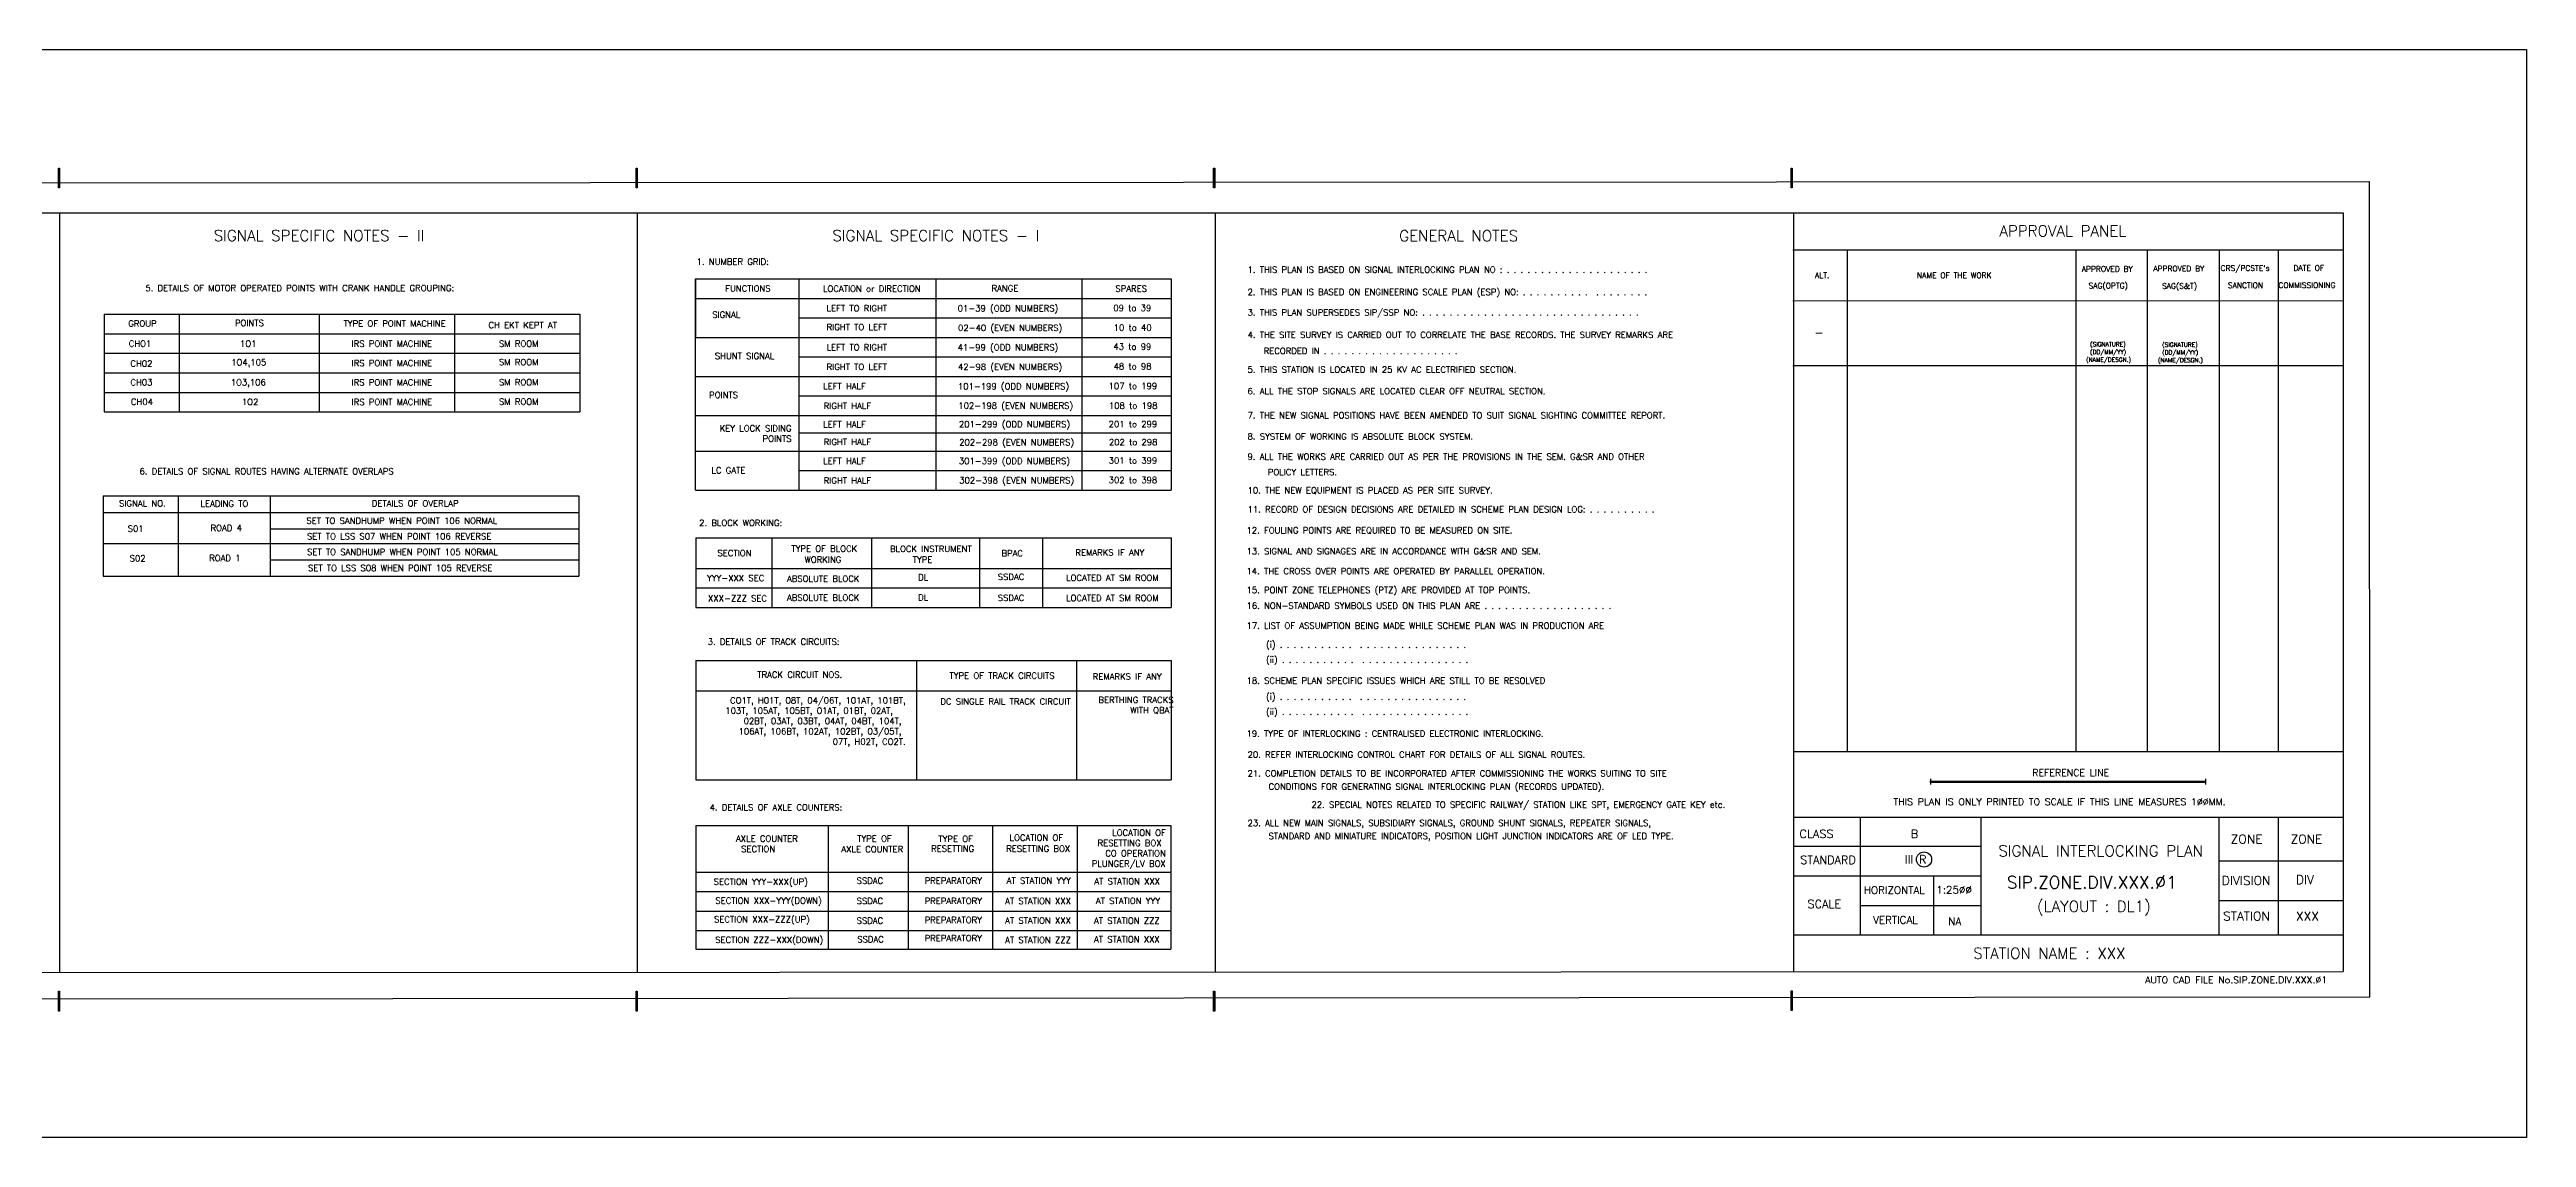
# Model space of a CAD drawing. Extents: x -19438 to 6205, y 191 to 9671.
# Drawn here: x -18295 to -17619, y 9374 to 9671 of the extents above; entities that cross this region are included whole.
import ezdxf
from ezdxf.enums import TextEntityAlignment as Align

# ---------------------------------------------------------------- set-up
doc = ezdxf.new("R2010")
doc.units = 0
doc.header["$LTSCALE"] = 0.5
doc.layers.get('0').update_dxf_attribs({"linetype": 'CONTINUOUS'})
doc.layers.add('CHAINAGE', color=250, linetype='CONTINUOUS')
doc.styles.add('ROMANS', font='ROMANS.shx')

msp = doc.modelspace()

# ---------------------------------------------------------------- hatches: boundary and pattern name
h = msp.add_hatch(color=256)
h.dxf.hatch_style = 1
h.paths.add_polyline_path([(-18291.9218, 9638.6384), (-18292.2089, 9638.6384), (-18292.2089, 9633.2138), (-18291.9218, 9633.2138)])
h = msp.add_hatch(color=256)
h.dxf.hatch_style = 1
h.paths.add_polyline_path([(-18134.4337, 9638.6384), (-18134.7208, 9638.6384), (-18134.7208, 9633.2138), (-18134.4337, 9633.2138)])
h = msp.add_hatch(color=256)
h.dxf.hatch_style = 1
h.paths.add_polyline_path([(-17976.9677, 9638.6384), (-17977.2548, 9638.6384), (-17977.2548, 9633.2138), (-17976.9677, 9633.2138)])
h = msp.add_hatch(color=256)
h.dxf.hatch_style = 1
h.paths.add_polyline_path([(-17819.524, 9638.6384), (-17819.8111, 9638.6384), (-17819.8111, 9633.2138), (-17819.524, 9633.2138)])
h = msp.add_hatch(color=256)
h.dxf.hatch_style = 1
h.paths.add_polyline_path([(-17706.8453, 9471.3954), (-17781.8325, 9471.3954), (-17781.8325, 9470.9847), (-17706.8453, 9470.9847)])
h = msp.add_hatch(color=256)
h.dxf.hatch_style = 1
h.paths.add_polyline_path([(-18291.9218, 9414.0552), (-18292.2089, 9414.0552), (-18292.2089, 9408.6306), (-18291.9218, 9408.6306)])
h = msp.add_hatch(color=256)
h.dxf.hatch_style = 1
h.paths.add_polyline_path([(-18134.4337, 9414.0552), (-18134.7208, 9414.0552), (-18134.7208, 9408.6306), (-18134.4337, 9408.6306)])
h = msp.add_hatch(color=256)
h.dxf.hatch_style = 1
h.paths.add_polyline_path([(-17976.9677, 9414.0552), (-17977.2548, 9414.0552), (-17977.2548, 9408.6306), (-17976.9677, 9408.6306)])
h = msp.add_hatch(color=256)
h.dxf.hatch_style = 1
h.paths.add_polyline_path([(-17819.524, 9414.1893), (-17819.8111, 9414.1893), (-17819.8111, 9408.7648), (-17819.524, 9408.7648)])

# ---------------------------------------------------------------- linework, layer by layer
for p, q in [((-19394.8511, 9634.0572), (-17662.1127, 9634.9602)), ((-17661.9968, 9412.5552), (-17662.1127, 9634.9602)), ((-17669.1788, 9626.3272), (-19368.7605, 9626.3272)), ((-18291.8973, 9626.3272), (-18291.8973, 9419.2173)), ((-18291.8973, 9626.3272), (-18291.8973, 9419.2173)), ((-18134.3932, 9626.3272), (-18134.3932, 9419.217)), ((-17976.8391, 9626.3272), (-17976.8391, 9419.2988)), ((-17819.1655, 9626.3272), (-17819.1655, 9419.3807)), ((-17669.1788, 9419.4876), (-17669.1788, 9626.3272)), ((-17669.1788, 9419.4637), (-17669.1788, 9626.3272)), ((-17819.3189, 9616.3822), (-17669.3322, 9616.3822)), ((-17804.5703, 9616.3822), (-17804.5703, 9479.4132)), ((-17760.7743, 9616.3822), (-17718.4478, 9616.3822)), ((-17742.1829, 9616.3822), (-17742.1829, 9479.4147)), ((-17722.7654, 9616.3822), (-17722.7654, 9479.4148)), ((-17703.1531, 9616.3822), (-17703.1531, 9479.4148)), ((-17687.0026, 9616.3822), (-17687.0026, 9479.4149)), ((-18118.4865, 9608.402), (-17988.8347, 9608.402)), ((-18118.4865, 9550.7713), (-18118.4865, 9608.402)), ((-18118.4865, 9608.402), (-18118.4865, 9592.441)), ((-18118.4238, 9603.0817), (-17988.8347, 9603.0817)), ((-18090.3092, 9608.402), (-18090.3092, 9550.7713)), ((-18053.0298, 9608.402), (-18053.0298, 9550.7713)), ((-18053.0298, 9608.2182), (-18053.0298, 9592.2572)), ((-18013.1854, 9608.3987), (-18013.1854, 9550.7713)), ((-17988.8347, 9608.402), (-17988.8347, 9550.7713)), ((-18279.7412, 9598.7506), (-18150.0688, 9598.7506)), ((-18279.7412, 9598.7506), (-18279.7412, 9572.1048)), ((-18259.261, 9598.7506), (-18259.261, 9572.1048)), ((-18221.1681, 9598.7506), (-18221.1681, 9572.1048)), ((-18184.2114, 9598.7506), (-18184.2114, 9572.1048)), ((-18150.0688, 9598.7506), (-18150.0688, 9572.1048)), ((-18090.3092, 9597.7614), (-17988.8347, 9597.7614)), ((-17819.3189, 9602.5375), (-17669.3322, 9602.4021)), ((-18279.7412, 9593.4302), (-18185.9897, 9593.4302)), ((-18279.7412, 9593.4302), (-18150.0688, 9593.4302)), ((-18118.4238, 9592.441), (-17988.8347, 9592.441)), ((-18279.7412, 9588.1099), (-18150.0688, 9588.1099)), ((-18279.7412, 9582.7896), (-18150.0688, 9582.7896)), ((-18090.3092, 9587.1207), (-17988.8347, 9587.1207)), ((-17819.3189, 9584.7838), (-17669.3322, 9584.7838)), ((-17760.7743, 9584.7838), (-17718.4478, 9584.7838)), ((-17718.4478, 9584.7838), (-17669.3322, 9584.7838)), ((-18279.7412, 9577.4252), (-18185.9897, 9577.4252)), ((-18279.7412, 9577.4252), (-18150.0688, 9577.4252)), ((-18118.4865, 9581.8004), (-17988.8347, 9581.8004)), ((-18090.3092, 9576.4801), (-17988.8347, 9576.4801)), ((-18279.7412, 9572.1048), (-18150.0688, 9572.1048)), ((-18118.4865, 9571.1598), (-17988.8347, 9571.1598)), ((-17988.8347, 9566.2859), (-18090.3092, 9566.2859)), ((-18118.4865, 9561.4119), (-17988.8347, 9561.4119)), ((-18090.3092, 9556.0916), (-17988.8347, 9556.0916)), ((-18280.0133, 9549.2242), (-18280.0133, 9527.3145)), ((-18280.0133, 9549.2242), (-18150.3409, 9549.2242)), ((-18259.5331, 9549.2242), (-18259.5331, 9527.3145)), ((-18234.4687, 9549.2242), (-18234.4687, 9527.3145)), ((-18150.3409, 9549.2242), (-18150.3409, 9527.3145)), ((-18118.4865, 9550.7713), (-17988.8347, 9550.7713)), ((-18280.0133, 9544.6482), (-18150.3409, 9544.6482)), ((-18280.0133, 9536.1779), (-18150.3409, 9536.1779)), ((-18280.0133, 9536.1779), (-18186.2618, 9536.1779)), ((-18234.4687, 9540.2061), (-18150.3409, 9540.2061)), ((-18118.4771, 9537.7293), (-18118.4771, 9518.7734)), ((-18118.4771, 9537.7293), (-17988.8047, 9537.7293)), ((-18097.7264, 9537.7293), (-18097.7264, 9518.7734)), ((-18070.5063, 9537.7293), (-18070.5063, 9518.7734)), ((-18041.1169, 9537.7293), (-18041.1169, 9518.7734)), ((-18023.9131, 9537.7293), (-18023.9131, 9518.7734)), ((-17988.8047, 9537.7293), (-17988.8047, 9518.7734)), ((-18234.4687, 9531.7462), (-18150.3409, 9531.7462)), ((-18118.4771, 9529.414), (-17988.8047, 9529.414)), ((-18280.0133, 9527.3145), (-18150.3409, 9527.3145)), ((-18118.4771, 9524.0937), (-18024.7255, 9524.0937)), ((-18118.4771, 9524.0937), (-17988.8047, 9524.0937)), ((-18118.4771, 9518.7734), (-17988.8047, 9518.7734)), ((-18118.4762, 9504.3016), (-18118.4762, 9471.7121)), ((-18118.4762, 9504.3016), (-17988.8038, 9504.3016)), ((-18058.2642, 9504.3016), (-18058.2642, 9471.7121)), ((-18014.6238, 9504.3016), (-18014.6238, 9471.7121)), ((-17988.8038, 9504.3016), (-17988.8038, 9471.7121)), ((-18118.4762, 9495.9863), (-17988.8038, 9495.9863)), ((-17819.1539, 9479.4145), (-17669.1672, 9479.4149)), ((-18118.4762, 9471.7121), (-17988.8038, 9471.7121)), ((-17781.8326, 9471.963), (-17781.8326, 9470.452)), ((-17706.8406, 9471.963), (-17706.8406, 9470.452)), ((-17819.1655, 9461.5052), (-17669.1788, 9461.5052)), ((-17800.8575, 9429.4608), (-17800.8575, 9461.5052)), ((-17768.098, 9461.5052), (-17768.0978, 9429.4608)), ((-17703.1646, 9461.5052), (-17703.1642, 9429.4608)), ((-17703.1646, 9461.5052), (-17703.1642, 9429.4608)), ((-17703.1646, 9461.5052), (-17703.1646, 9429.4608)), ((-17687.0141, 9461.5052), (-17687.0141, 9429.4608)), ((-18118.4064, 9459.2852), (-18118.4064, 9425.4984)), ((-18118.4064, 9459.2852), (-17988.9148, 9459.2852)), ((-18082.3973, 9459.2852), (-18082.3973, 9425.4984)), ((-18060.5051, 9459.2852), (-18060.5051, 9425.4984)), ((-18037.5143, 9459.2852), (-18037.5143, 9425.4984)), ((-18014.4822, 9459.2852), (-18014.4822, 9425.4984)), ((-17988.9148, 9459.2852), (-17988.9148, 9425.4984)), ((-17819.1655, 9453.6584), (-17768.098, 9453.657)), ((-17703.1646, 9449.6571), (-17669.1788, 9449.6571)), ((-18118.4064, 9446.5767), (-17988.9148, 9446.5767)), ((-18118.4064, 9441.2564), (-18027.5304, 9441.2564)), ((-18118.4064, 9441.2564), (-17988.9148, 9441.2564)), ((-17819.1655, 9445.563), (-17768.098, 9445.5616)), ((-17780.999, 9445.5619), (-17780.999, 9429.4608)), ((-18118.4064, 9435.9361), (-17988.9148, 9435.9361)), ((-17800.8575, 9437.4079), (-17768.0979, 9437.4079)), ((-17703.1646, 9438.8382), (-17669.1788, 9438.8382)), ((-18118.4064, 9430.6158), (-17988.9148, 9430.6158)), ((-17819.1655, 9429.4608), (-17669.1788, 9429.4608)), ((-18118.4064, 9425.4984), (-17988.9148, 9425.4984)), ((-19368.7481, 9418.5772), (-17669.3322, 9419.4583)), ((-19368.7481, 9418.5772), (-17669.3322, 9419.4583)), ((-19394.8511, 9411.0783), (-17661.9968, 9412.5552))]:
    msp.add_line(p, q)
for points in [[(-18292.2089, 9638.6384), (-18291.9218, 9638.6384), (-18291.9218, 9633.2138), (-18292.2089, 9633.2138)], [(-18134.7208, 9638.6384), (-18134.4337, 9638.6384), (-18134.4337, 9633.2138), (-18134.7208, 9633.2138)], [(-17977.2548, 9638.6384), (-17976.9677, 9638.6384), (-17976.9677, 9633.2138), (-17977.2548, 9633.2138)], [(-17819.8111, 9638.6384), (-17819.524, 9638.6384), (-17819.524, 9633.2138), (-17819.8111, 9633.2138)], [(-17781.8325, 9471.3954), (-17706.8453, 9471.3954), (-17706.8453, 9470.9847), (-17781.8325, 9470.9847)], [(-18292.2089, 9414.0552), (-18291.9218, 9414.0552), (-18291.9218, 9408.6306), (-18292.2089, 9408.6306)], [(-18134.7208, 9414.0552), (-18134.4337, 9414.0552), (-18134.4337, 9408.6306), (-18134.7208, 9408.6306)], [(-17977.2548, 9414.0552), (-17976.9677, 9414.0552), (-17976.9677, 9408.6306), (-17977.2548, 9408.6306)], [(-17819.8111, 9414.1893), (-17819.524, 9414.1893), (-17819.524, 9408.7648), (-17819.8111, 9408.7648)]]:
    msp.add_lwpolyline(points, close=True)
msp.add_circle((-17783.5776, 9450.0062), 2.0664)
at = {"layer": 'CHAINAGE'}
msp.add_lwpolyline([(-17619.3301, 9374.1345), (-19437.5179, 9374.1345), (-19437.5179, 9671.0011), (-17619.3301, 9671.0011)], close=True, dxfattribs=at)

# ---------------------------------------------------------------- texts
at = {"style": 'ROMANS'}
for s, height, p in [('SIGNAL SPECIFIC NOTES - II', 3, (-18249.894, 9620.2313)), ('SIGNAL SPECIFIC NOTES - I', 3, (-18081.2131, 9620.2313)), ('GENERAL NOTES', 3, (-17926.656, 9620.1798)), ('APPROVAL PANEL', 3, (-17763.0159, 9621.5084)), ('1. THIS PLAN IS BASED ON SIGNAL INTERLOCKING PLAN NO : . . . . . . . . . . . . . . . . . . . . .', 1.6875, (-17967.9993, 9610.9278)), ('ALT.', 1.5, (-17813.3052, 9609.3663)), ('NAME OF THE WORK', 1.5, (-17785.4963, 9609.3663)), ('APPROVED BY', 1.5, (-17740.561, 9611.1309)), ('APPROVED BY', 1.5, (-17721.0552, 9611.2321)), ('CRS/PCSTE`s', 1.5, (-17702.7168, 9611.3432)), ('DATE OF ', 1.5, (-17682.864, 9611.3833)), ('2. THIS PLAN IS BASED ON ENGINEERING SCALE PLAN (ESP) NO: . . . . . . . . . .  . . . . . . . .', 1.6875, (-17968.0046, 9604.8303)), ('SAG(OPTG)', 1.5, (-17738.7242, 9606.5496)), ('SAG(S&T)', 1.5, (-17718.6952, 9606.4771)), ('SANCTION ', 1.5, (-17700.736, 9606.6601)), ('COMMISSIONING', 1.5, (-17686.949, 9606.6928)), ('3. THIS PLAN SUPERSEDES SIP/SSP NO: . . . . . . . . . . . . . . . . . . . . . . . . . . . . . . . . ', 1.6875, (-17967.9993, 9599.2497)), ('4. THE SITE SURVEY IS CARRIED OUT TO CORRELATE THE BASE RECORDS. THE SURVEY REMARKS ARE  ', 1.6875, (-17968.0046, 9593.1522)), ('RECORDED IN . . . . . . . . . . . . . . . . . . . . ', 1.6875, (-17963.6147, 9588.7676)), ('-', 2.25, (-17813.4973, 9593.794)), ('(SIGNATURE)', 1.161702, (-17738.3057, 9590.5765)), ('(SIGNATURE)', 1.161702, (-17718.6688, 9590.439)), ('5. THIS STATION IS LOCATED IN 25 KV AC ELECTRIFIED SECTION.', 1.6875, (-17967.9993, 9583.6757)), ('(NAME/DESGN.)', 1.161702, (-17739.3926, 9586.3742)), ('(DD/MM/YY)', 1.1617, (-17738.3057, 9588.4753)), ('(NAME/DESGN.)', 1.161702, (-17719.7821, 9586.2367)), ('(DD/MM/YY)', 1.1617, (-17718.6688, 9588.3379)), ('6. ALL THE STOP SIGNALS ARE LOCATED CLEAR OFF NEUTRAL SECTION.', 1.6875, (-17968.0046, 9577.7716)), ('7. THE NEW SIGNAL POSITIONS HAVE BEEN AMENDED TO SUIT SIGNAL SIGHTING COMMITTEE REPORT.', 1.6875, (-17968.0046, 9571.1579)), ('8. SYSTEM OF WORKING IS ABSOLUTE BLOCK SYSTEM.', 1.6875, (-17968.0046, 9565.4088)), ('9. ALL THE WORKS ARE CARRIED OUT AS PER THE PROVISIONS IN THE SEM. G&SR AND OTHER ', 1.6875, (-17968.0046, 9559.9263)), ('POLICY LETTERS.', 1.6875, (-17962.4844, 9555.6808)), ('10. THE NEW EQUIPMENT IS PLACED AS PER SITE SURVEY.', 1.6875, (-17968.0046, 9550.6984)), ('11. RECORD OF DESIGN DECISIONS ARE DETAILED IN SCHEME PLAN DESIGN LOG: . . . . . . . . . . ', 1.6875, (-17968.0046, 9545.5431)), ('12. FOULING POINTS ARE REQUIRED TO BE MEASURED ON SITE.', 1.6875, (-17968.305, 9539.8118)), ('13. SIGNAL AND SIGNAGES ARE IN ACCORDANCE WITH G&SR AND SEM. ', 1.6875, (-17968.305, 9534.106)), ('14. THE CROSS OVER POINTS ARE OPERATED BY PARALLEL OPERATION.', 1.6875, (-17968.2923, 9528.6651)), ('15. POINT ZONE TELEPHONES (PTZ) ARE PROVIDED AT TOP POINTS.', 1.6875, (-17968.2923, 9523.5099)), ('16. NON-STANDARD SYMBOLS USED ON THIS PLAN ARE . . . . . . . . . . . . . . . . . . .  ', 1.6875, (-17968.2923, 9519.2265)), ('17. LIST OF ASSUMPTION BEING MADE WHILE SCHEME PLAN WAS IN PRODUCTION ARE ', 1.6875, (-17968.2923, 9513.7856)), ('    (i) . . . . . . . . . . .  . . . . . . . . . . . . . . . . ', 1.6875, (-17968.0046, 9508.6304)), ('    (ii) . . . . . . . . . . .  . . . . . . . . . . . . . . . . ', 1.6875, (-17968.0046, 9504.5035)), ('18. SCHEME PLAN SPECIFIC ISSUES WHICH ARE STILL TO BE RESOLVED ', 1.6875, (-17968.2689, 9498.8043)), ('    (i) . . . . . . . . . . .  . . . . . . . . . . . . . . . . ', 1.6875, (-17968.0046, 9494.4182)), ('    (ii) . . . . . . . . . . .  . . . . . . . . . . . . . . . . ', 1.6875, (-17968.0046, 9490.2913)), ('19. TYPE OF INTERLOCKING : CENTRALISED ELECTRONIC INTERLOCKING. ', 1.6875, (-17968.3004, 9484.3531)), ('20. REFER INTERLOCKING CONTROL CHART FOR DETAILS OF ALL SIGNAL ROUTES.', 1.6875, (-17968.0046, 9478.6217)), ('REFERENCE LINE', 1.875, (-17754.0534, 9473.6981)), ('21. COMPLETION DETAILS TO BE INCORPORATED AFTER COMMISSIONING THE WORKS SUITING TO SITE', 1.6875, (-17968.0046, 9473.4665)), ('CONDITIONS FOR GENERATING SIGNAL INTERLOCKING PLAN (RECORDS UPDATED).', 1.6875, (-17962.2779, 9469.8881)), ('THIS PLAN IS ONLY PRINTED TO SCALE IF THIS LINE MEASURES 1ØØMM. ', 1.875, (-17791.8882, 9465.7294)), ('23. ALL NEW MAIN SIGNALS, SUBSIDIARY SIGNALS, GROUND SHUNT SIGNALS, REPEATER SIGNALS,', 1.6875, (-17968.0046, 9459.9537)), ('STANDARD AND MINIATURE INDICATORS, POSITION LIGHT JUNCTION INDICATORS ARE OF LED TYPE.', 1.6875, (-17962.2892, 9456.3753))]:
    msp.add_text(s, height=height, dxfattribs=at).set_placement(p, align=Align.MIDDLE_LEFT)
for s, p in [('1. NUMBER GRID:', (-18098.5372, 9612.2529)), ('5. DETAILS OF MOTOR OPERATED POINTS WITH CRANK HANDLE GROUPING:', (-18184.3324, 9605.0531)), ('FUNCTIONS', (-18098.0492, 9604.9445)), ('LOCATION or DIRECTION', (-18057.1425, 9604.8804)), ('RANGE', (-18030.5001, 9604.9989)), ('SPARES', (-17995.43, 9604.9127)), ('GROUP', (-18265.4374, 9595.391)), ('POINTS', (-18236.2017, 9595.5525)), ('TYPE OF POINT MACHINE', (-18186.6287, 9595.391)), ('CH EKT KEPT AT', (-18156.2958, 9594.953)), ('SIGNAL ', (-18105.1412, 9597.796)), ('LEFT TO RIGHT', (-18066.2936, 9599.5603)), ('01-39 (ODD NUMBERS)', (-18019.6252, 9599.5374)), ('02-40 (EVEN NUMBERS)', (-18018.5167, 9594.2055)), ('09 to 39', (-17994.2633, 9599.6257)), ('CHO1', (-18266.8972, 9589.8893)), ('1O1', (-18238.2286, 9589.8893)), ('IRS POINT MACHINE', (-18190.3128, 9589.8893)), ('SM ROOM', (-18161.3343, 9589.8893)), ('RIGHT TO LEFT', (-18066.29, 9594.4087)), ('LEFT TO RIGHT', (-18066.2877, 9588.9095)), ('41-99 (ODD NUMBERS)', (-18019.6194, 9588.8958)), ('43 to 99', (-17994.2501, 9589.0959)), ('10 to 40', (-17994.1721, 9594.2768)), ('CH02', (-18266.5838, 9584.4694)), ('1O4,105', (-18235.5545, 9584.8001)), ('IRS POINT MACHINE', (-18190.3128, 9584.584)), ('SM ROOM', (-18161.3343, 9584.846)), ('SHUNT SIGNAL', (-18097.0467, 9586.5204)), ('RIGHT TO LEFT', (-18066.289, 9583.5756)), ('42-98 (EVEN NUMBERS)', (-18018.5325, 9583.5739)), ('48 to 98', (-17994.1871, 9583.7055)), ('CH03', (-18266.5838, 9579.331)), ('1O3,106', (-18235.6807, 9579.3396)), ('IRS POINT MACHINE', (-18190.3128, 9579.3146)), ('SM ROOM', (-18161.3343, 9579.3698)), ('POINTS', (-18106.9295, 9575.9041)), ('LEFT HALF', (-18072.079, 9578.2871)), ('101-199 (ODD NUMBERS)', (-18016.6692, 9578.2683)), ('107 to 199', (-17992.6577, 9578.351)), ('CH04', (-18266.4504, 9574.032)), ('1O2', (-18237.7124, 9574.007)), ('IRS POINT MACHINE', (-18190.3128, 9573.9775)), ('SM ROOM', (-18161.3343, 9574.046)), ('LEFT HALF', (-18072.0782, 9567.8848)), ('RIGHT HALF', (-18070.6312, 9572.9291)), ('201-299 (ODD NUMBERS)', (-18016.4019, 9567.9157)), ('102-198 (EVEN NUMBERS)', (-18015.5542, 9572.9508)), ('201 to 299', (-17992.6512, 9567.9452)), ('108 to 198', (-17992.5657, 9572.9695)), ('RIGHT HALF', (-18070.6375, 9563.0874)), ('202-298 (EVEN NUMBERS)', (-18015.311, 9562.9843)), ('202 to 298', (-17992.5788, 9563.0242)), ('6. DETAILS OF SIGNAL ROUTES HAVING ALTERNATE OVERLAPS', (-18200.8234, 9555.0704)), ('LC GATE', (-18104.9216, 9555.3466)), ('LEFT HALF', (-18072.0743, 9557.8709)), ('301-399 (ODD NUMBERS)', (-18016.4117, 9557.8663)), ('301 to 399', (-17992.6423, 9558.0162)), ('RIGHT HALF', (-18070.6304, 9552.5494)), ('302-398 (EVEN NUMBERS)', (-18015.2975, 9552.6112)), ('302 to 398', (-17992.6439, 9552.6721)), ('SIGNAL NO.', (-18262.9596, 9546.2936)), ('LEADING TO', (-18240.4421, 9546.2111)), ('SET TO SANDHUMP WHEN POINT 106 NORMAL', (-18172.5986, 9541.5646)), ('DETAILS OF OVERLAP', (-18183.1251, 9546.2988)), ('2. BLOCK WORKING:', (-18094.903, 9540.9898)), ('S01', (-18268.9671, 9539.3968)), ('ROAD 4', (-18242.1976, 9539.615)), ('SET TO LSS S07 WHEN POINT 106 REVERSE', (-18174.1896, 9537.3193)), ('TYPE OF BLOCK', (-18074.4466, 9533.9542)), ('BLOCK INSTRUMENT ', (-18042.0704, 9533.9038)), ('S02', (-18268.4577, 9531.3277)), ('ROAD 1', (-18242.5625, 9531.3868)), ('SET TO SANDHUMP WHEN POINT 105 NORMAL', (-18172.428, 9533.0638)), ('SET TO LSS S08 WHEN POINT 105 REVERSE', (-18173.9044, 9528.6674)), ('SECTION', (-18103.2629, 9532.7446)), ('WORKING', (-18078.7563, 9530.978)), ('TYPE', (-18053.9502, 9530.9477)), ('BPAC ', (-18028.0642, 9532.7115)), ('REMARKS IF ANY', (-17996.1395, 9532.9091)), ('YYY-XXX SEC', (-18099.7696, 9525.9266)), ('XXX-ZZZ SEC', (-18099.0196, 9520.3872)), ('ABSOLUTE BLOCK', (-18073.8276, 9525.7453)), ('ABSOLUTE BLOCK', (-18073.8276, 9520.5634)), ('DL', (-18055.0679, 9526.1353)), ('DL', (-18055.0679, 9520.6354)), ('SSDAC', (-18028.8753, 9526.2654)), ('SSDAC', (-18028.8753, 9520.544)), ('LOCATED AT SM ROOM', (-17992.2436, 9526.0043)), ('LOCATED AT SM ROOM', (-17992.2436, 9520.4815)), ('3. DETAILS OF TRACK CIRCUITS:', (-18079.2473, 9508.5568)), ('TRACK CIRCUIT NOS.', (-18078.5201, 9499.576)), ('TYPE OF TRACK CIRCUITS', (-18020.6347, 9499.3119)), ('REMARKS IF ANY', (-17991.4207, 9499.0754)), ('DC SINGLE RAIL TRACK CIRCUIT', (-18016.237, 9492.2645)), ('4. DETAILS OF AXLE COUNTERS:', (-18078.5133, 9463.3458)), ('22. SPECIAL NOTES RELATED TO SPECIFIC RAILWAY/ STATION LIKE SPT, EMERGENCY GATE KEY etc.', (-17837.7662, 9464.1267)), ('AXLE COUNTER ', (-18089.468, 9454.8531)), ('TYPE OF ', (-18063.8743, 9454.8432)), ('TYPE OF ', (-18041.7467, 9454.7744)), ('LOCATION OF', (-18018.2879, 9455.0772)), ('SECTION', (-18096.8063, 9452.0001)), ('AXLE COUNTER', (-18061.8982, 9451.9462)), ('RESETTING', (-18042.5552, 9452.0962)), ('RESETTING BOX', (-18016.3743, 9452.0778)), ('SECTION YYY-XXX(UP)', (-18087.8876, 9443.0653)), ('SSDAC', (-18067.3615, 9443.3664)), ('PREPARATORY', (-18040.4263, 9443.3457)), ('AT STATION YYY', (-18016.1702, 9443.382)), ('AT STATION XXX', (-17991.8499, 9443.1891)), ('SECTION XXX-ZZZ(UP)', (-18087.3455, 9432.8119)), ('SECTION XXX-YYY(DOWN)', (-18084.102, 9437.901)), ('SSDAC', (-18067.3615, 9437.8513)), ('SSDAC', (-18067.3615, 9432.4705)), ('PREPARATORY', (-18040.4263, 9437.8481)), ('PREPARATORY', (-18040.4263, 9432.6151)), ('AT STATION XXX', (-18016.1702, 9437.8044)), ('AT STATION XXX', (-18016.1702, 9432.4894)), ('AT STATION ZZZ', (-17991.9445, 9432.4337)), ('AT STATION YYY', (-17991.8499, 9437.8599)), ('SECTION ZZZ-XXX(DOWN)', (-18083.7055, 9427.2264)), ('SSDAC', (-18067.1926, 9427.3724)), ('PREPARATORY', (-18040.4263, 9427.6825)), ('AT STATION ZZZ', (-18016.1702, 9427.1778)), ('AT STATION XXX', (-17991.9445, 9427.3453))]:
    msp.add_text(s, height=1.6875, dxfattribs=at).set_placement(p, align=Align.RIGHT)
for s, height, p in [('CLASS', 2.25, (-17812.8948, 9456.9846)), ('B', 2.25, (-17786.1424, 9456.9846)), ('STANDARD', 2.25, (-17809.7497, 9449.8771)), ('III R', 2.25, (-17785.8645, 9450.0062)), ('SIGNAL INTERLOCKING PLAN', 3, (-17735.4205, 9452.3327)), ('STATION NAME : XXX', 3, (-17749.3815, 9424.3949)), ('AUTO CAD FILE No.SIP.ZONE.DIV.XXX.Ø1', 1.875, (-17698.4709, 9417.1412))]:
    msp.add_text(s, height=height, dxfattribs=at).set_placement(p, align=Align.MIDDLE_CENTER)
for s, height, p in [('ZONE', 2.4375, (-17699.9627, 9454.3265)), ('ZONE', 2.4375, (-17683.6421, 9454.3265)), ('HORIZONTAL', 2.0625, (-17799.9878, 9440.5921)), ('1:25ØØ', 2.0625, (-17780.2383, 9440.6688)), ('DIVISION', 2.4375, (-17702.3983, 9443.0435)), ('DIV', 2.4375, (-17682.1931, 9443.2898)), ('SCALE     ', 2.25, (-17815.3345, 9436.7185)), ('VERTICAL', 2.0625, (-17797.4608, 9432.4755)), ('NA', 2.0625, (-17776.9448, 9432.055)), ('STATION', 2.4375, (-17702.0244, 9433.3159)), ('XXX', 2.4375, (-17682.1931, 9433.3159))]:
    msp.add_text(s, height=height, dxfattribs=at).set_placement(p)
at = {"char_height": 1.6875, "attachment_point": 3, "style": 'ROMANS'}
for s, insert, width in [('KEY LOCK SIDING POINTS ', (-18092.3477, 9568.473), 22.710282), ('CO1T, H01T, 08T, 04/06T, 101AT, 101BT, 103T, 105AT, 105BT, 01AT, 01BT, 02AT,    {\\H2x; }02BT, 03AT, 03BT, 04AT, 04BT, 104T, {\\H1.5x; }106AT, 106BT, 102AT, 102BT, 03/05T, {\\H1.85714x; }07T, H02T, CO2T.  {\\H1.71429x; }', (-18061.2163, 9494.2323), 54.642857), ('BERTHING TRACKS\\PWITH QBAT', (-17988.1928, 9494.3801), 24.862788), ('LOCATION OF RESETTING BOX  CO OPERATION PLUNGER/LV BOX', (-17990.3062, 9458.1387), 22.774778)]:
    msp.add_mtext(s, dxfattribs=dict(at, insert=insert, width=width))
at = {"attachment_point": 1, "style": 'ROMANS'}
for s, width, heights, insert, char_height in [('SIP.ZONE.DIV.XXX.{\\H1.08333x;Ø}1', 79.547928, [25.6095], (-17761.0034, 9445.7127), 3.375), ('\\pi3.73696;(LAYOUT : DL1)', 42.188199, [7.0742], (-17756.4902, 9438.6994), 3)]:
    msp.add_mtext_dynamic_manual_height_columns(s, width=width, gutter_width=11.25, heights=heights, dxfattribs=dict(at, insert=insert, char_height=char_height))

doc.saveas('drawing.dxf')
